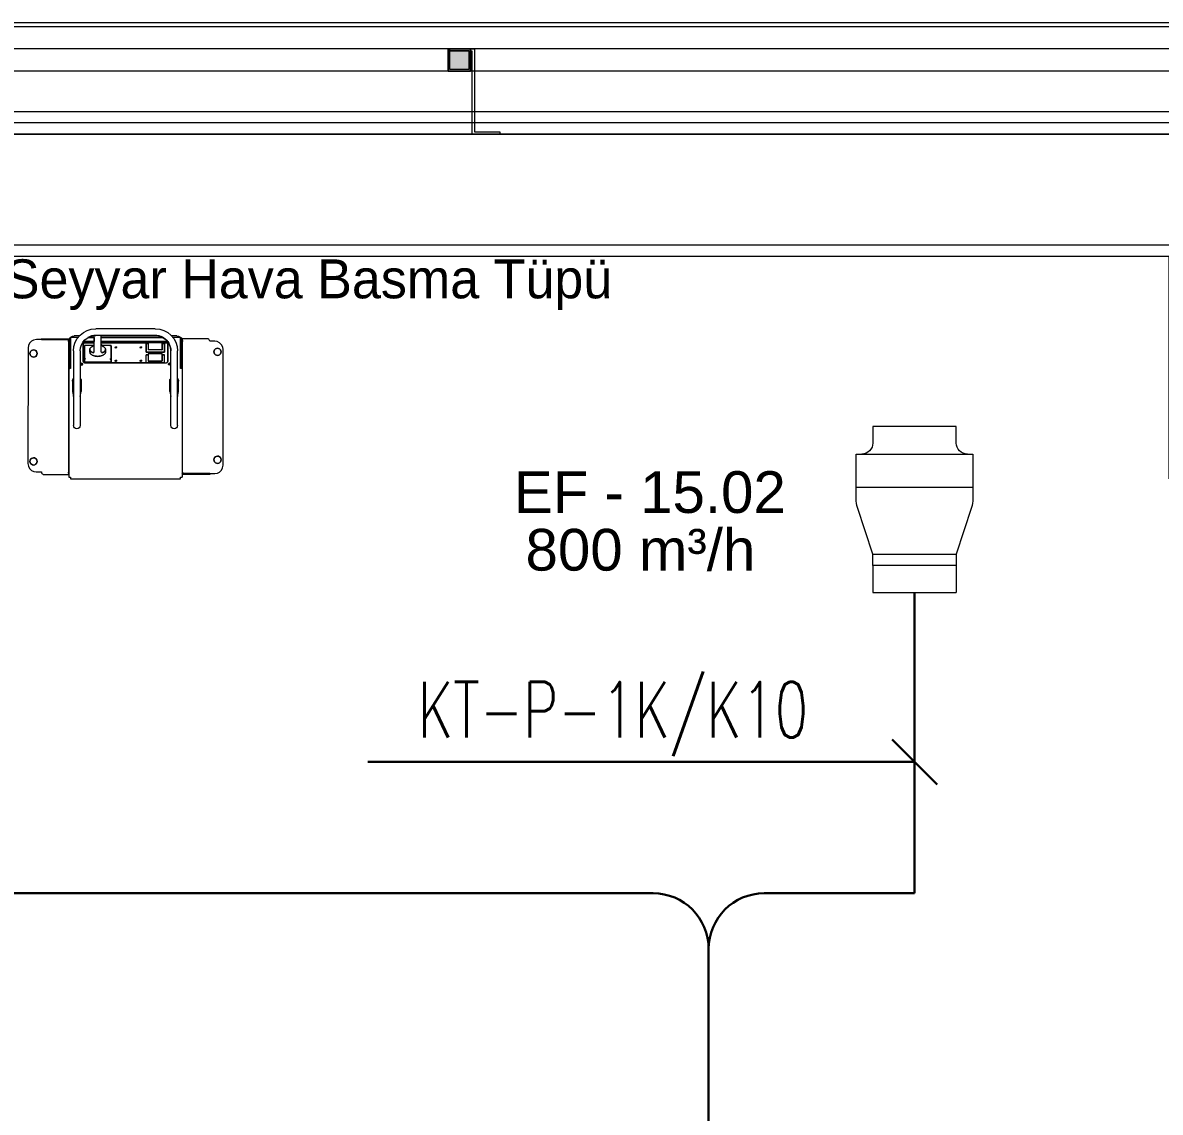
# Model space of a CAD drawing. Extents: x -9058 to 11890, y 0 to 4205.
# Drawn here: x 2581.9 to 2786.5, y 3610 to 3805.9 of the extents above; entities that cross this region are included whole.
import ezdxf
from ezdxf.enums import TextEntityAlignment as Align

# ---------------------------------------------------------------- set-up
doc = ezdxf.new("R2010")
doc.units = 0
doc.header["$MEASUREMENT"] = 0
doc.layers.get('0').update_dxf_attribs({"color": 9, "lineweight": 9})
for name, color, linetype, lineweight in [('10', 9, 'Continuous', 9), ('CIHAZ02', 132, 'Continuous', 9), ('CIHAZ08', 90, 'Continuous', 9), ('E-KABLO', 7, 'Continuous', 30), ('E-YAZI', 7, 'Continuous', 30), ('EMME-MENFEZ-YAZI03', 10, 'Continuous', 9), ('M-TEFRIS2-015', 129, 'Continuous', 9), ('UFLEME-KANAL05', 171, 'Continuous', 9), ('UFLEME-MENFEZ- YAZI03', 130, 'Continuous', 9)]:
    doc.layers.add(name, color=color, linetype=linetype, lineweight=lineweight)
doc.styles.add('DFUZER', font='arial.ttf')
doc.styles.add('E-YAZI', font='txttw.shx')
doc.styles.add('MuuM_TEXT-STANDART', font='ARIALN.TTF')

# ---------------------------------------------------------------- blocks, each defined once
blk = doc.blocks.new('p-s-profil')
at = {"layer": '10'}
blk.add_lwpolyline([(9, 15.3), (4.6, 15.3), (4.6, 0.4), (0, 0.4), (0, 0), (5, 0), (5, 14.9), (9, 14.9), (9, 15.3)], dxfattribs=at)
blk.add_lwpolyline([(9, 15.3), (4.6, 15.3), (4.6, 0.4), (0, 0.4), (0, 0), (5, 0), (5, 14.9), (9, 14.9), (9, 15.3)], dxfattribs=at)
blk = doc.blocks.new('p-kutu_profil_40x40')
h = blk.add_hatch(color=256)
h.dxf.hatch_style = 1
h.paths.add_polyline_path([(0, 0), (4, 0), (4, 4), (0, 4)])
h = blk.add_hatch(color=255)
h.dxf.hatch_style = 1
h.paths.add_polyline_path([(0, 0), (4, 0), (4, 4), (0, 4)])
blk.add_lwpolyline([(0, 0), (4, 0), (4, 4), (0, 4)], close=True)
at = {"layer": '10'}
for points in [[(0, 4), (4, 4), (4, 0), (0, 0)], [(0, 4), (4, 4), (4, 0), (0, 0)], [(0, 0), (4, 0), (4, 4), (0, 4)], [(0.3, 3.7), (3.7, 3.7), (3.7, 0.3), (0.3, 0.3)], [(0.3, 3.7), (3.7, 3.7), (3.7, 0.3), (0.3, 0.3)]]:
    blk.add_lwpolyline(points, close=True, dxfattribs=at)
blk = doc.blocks.new('p-mekanik_arackabul_eleman2')
for p, q in [((-24.75, 26.24), (-24.67, 26.74)), ((-23.25, 27.74), (-2.45, 27.75)), ((-22.86, 26.96), (-22.9, 26.74)), ((-21.64, 26.53), (-21.6, 26.74)), ((-3.46, 26.96), (-3.5, 26.75)), ((-2.24, 26.54), (-2.2, 26.75)), ((-24.75, 25.35), (-24.9, 25.35)), ((-24.9, 25.35), (-24.9, 20.32)), ((-24.75, 25.57), (-24.75, 26.24)), ((-24.75, 25.38), (-24.75, 25.57)), ((-24.72, 20.4), (-24.75, 25.38)), ((-24.75, 25.34), (-24.75, 20.4)), ((-0.95, 26.25), (-0.95, 25.43)), ((-0.95, 25.43), (-0.95, 25.34)), ((-0.5, 24.9), (-0.5, 20.4)), ((-25.4, 18.49), (-25.4, 19.45)), ((-25.1, 20.1), (-19.54, 20.1)), ((-25.1, 18.74), (-25.1, 20.1)), ((-24.8, 20.4), (0, 20.4)), ((-24.8, 20.4), (-24.8, 20.2)), ((-24.8, 20.2), (-19.54, 20.2)), ((-24.4, 20.45), (-0.9, 20.45)), ((-22.7, 19.55), (-9.31, 19.55)), ((-19.54, 20.1), (-19.54, 20.4)), ((-17.3, 19.75), (-15.4, 19.75)), ((-15.4, 19.55), (-15.4, 19.75)), ((-15.4, 19.75), (-14.5, 19.55)), ((0, 20.4), (0, 20.1)), ((0, 20.1), (0.3, 20.1)), ((0.3, 20.1), (0.3, 0.3)), ((-25.1, 15.85), (-25.1, 16.99)), ((-24.41, 17.3), (-24.41, 15.85)), ((-24.24, 17.3), (-24.24, 15.85)), ((-24.16, 17.45), (-24.16, 15.85)), ((-20.82, 17.8), (-24.14, 17.8)), ((-23.69, 15.95), (-23.69, 17.51)), ((-23.59, 17.6), (-20.68, 17.6)), ((-22.48, 16.6), (-22.98, 16.6)), ((-22.7, 18.35), (-9.3, 18.35)), ((-20.68, 12.8), (-20.68, 17.6)), ((-20.55, 3.1), (-20.55, 17.3)), ((-20.31, 18.24), (-20.31, 18.16)), ((-20.28, 17.99), (-20.25, 17.95)), ((-17.3, 18.15), (-15.4, 18.15)), ((-15.4, 18.15), (-15.4, 18.35)), ((-14.5, 18.35), (-15.4, 18.15)), ((-26.7, 4.85), (-26.7, 15.55)), ((-25.5, 4.85), (-25.5, 15.55)), ((-22.57, 14.55), (-25.5, 14.55)), ((-22.57, 15.85), (-25.47, 15.85)), ((-25.4, 15.85), (-25.4, 16.25)), ((-25.4, 4.15), (-25.4, 14.55)), ((-25.1, 3.41), (-25.1, 14.55)), ((-24.41, 14.55), (-24.41, 3.1)), ((-24.24, 14.55), (-24.24, 3.1)), ((-24.16, 14.55), (-24.16, 6.1)), ((-23.69, 12.89), (-23.69, 14.45)), ((-23.59, 12.8), (-20.68, 12.8)), ((-22.48, 13.8), (-22.98, 13.8)), ((-24.04, 6.49), (-24.04, 6.1)), ((-22.46, 6.5), (-24.03, 6.5)), ((-22.46, 6.5), (-22.46, 3.2)), ((-20.55, 6.5), (-22.01, 6.5)), ((-22.01, 6.49), (-22.01, 6.1)), ((-24.24, 6.06), (-24.24, 6.05)), ((-24.24, 3.65), (-24.24, 6.05)), ((-24.19, 6.1), (-22.95, 6.1)), ((-22.92, 3.65), (-22.92, 6.05)), ((-22.21, 6.06), (-22.21, 6.05)), ((-22.21, 3.65), (-22.21, 6.05)), ((-22.16, 6.1), (-20.92, 6.1)), ((-20.9, 3.65), (-20.9, 6.05)), ((-24.19, 3.6), (-22.95, 3.6)), ((-24.16, 3.6), (-24.16, 2.95)), ((-24.14, 2.6), (-20.82, 2.6)), ((-23.98, 2.6), (-24.06, 2.62)), ((-24.04, 3.6), (-24.04, 3.21)), ((-22.46, 3.2), (-24.03, 3.2)), ((-9.3, 2.05), (-22.7, 2.05)), ((-22.16, 3.6), (-20.92, 3.6)), ((-22.01, 3.6), (-22.01, 3.21)), ((-20.55, 3.2), (-22.01, 3.2)), ((-20.31, 2.24), (-20.31, 2.16)), ((-15.4, 2.25), (-17.3, 2.25)), ((-15.4, 2.25), (-15.4, 2.05)), ((-15.4, 2.25), (-14.5, 2.05)), ((-25.4, 0.95), (-25.4, 1.91)), ((-25.1, 0.3), (-25.1, 1.66)), ((-19.54, 0.3), (-25.1, 0.3)), ((-24.9, -4.5), (-24.9, 0.08)), ((-24.8, 0.2), (-19.54, 0.2)), ((-24.8, 0), (-24.8, 0.2)), ((-24.8, 0), (0, 0)), ((-9.3, 0.85), (-22.7, 0.85)), ((-19.54, 0), (-19.54, 0.3)), ((-15.4, 0.65), (-17.3, 0.65)), ((-15.4, 0.85), (-15.4, 0.65)), ((-14.5, 0.85), (-15.4, 0.65)), ((-0.5, -4.95), (-0.5, 0)), ((0.3, 0.3), (0, 0.3)), ((0, 0.3), (0, 0)), ((-0.9, -0.05), (-24.4, -0.05)), ((-0.68, -0.02), (-0.65, -4.98)), ((-0.65, -4.94), (-0.65, -0.02)), ((-24.45, -5.03), (-24.45, -4.94)), ((-24.45, -5.85), (-24.45, -5.03)), ((-23.16, -6.14), (-23.2, -6.35)), ((-3.76, -6.13), (-3.8, -6.34)), ((-0.65, -5.84), (-0.73, -6.34)), ((-0.65, -4.95), (-0.5, -4.95)), ((-0.65, -4.98), (-0.65, -5.17)), ((-0.65, -5.17), (-0.65, -5.84)), ((-2.15, -7.34), (-22.95, -7.35)), ((-21.94, -6.56), (-21.9, -6.35)), ((-2.54, -6.56), (-2.5, -6.34))]:
    blk.add_line(p, q)
for points in [[(-24.67, 26.74), (-24.46, 27.12), (-24.13, 27.46), (-23.71, 27.67), (-23.25, 27.74)], [(-22.9, 26.74), (-22.87, 26.54), (-22.78, 26.36), (-22.63, 26.22), (-22.45, 26.13), (-22.25, 26.09), (-22.05, 26.13), (-21.87, 26.22), (-21.72, 26.36), (-21.64, 26.53)], [(-21.6, 26.74), (-21.63, 26.94), (-21.72, 27.13), (-21.87, 27.27), (-22.05, 27.36), (-22.25, 27.39), (-22.45, 27.36), (-22.63, 27.27), (-22.78, 27.13), (-22.86, 26.96)], [(-3.5, 26.75), (-3.47, 26.55), (-3.38, 26.37), (-3.23, 26.22), (-3.05, 26.13), (-2.85, 26.1), (-2.65, 26.13), (-2.47, 26.22), (-2.33, 26.37), (-2.24, 26.54)], [(-2.2, 26.75), (-2.23, 26.95), (-2.33, 27.13), (-2.47, 27.28), (-2.65, 27.37), (-2.85, 27.4), (-3.05, 27.37), (-3.23, 27.28), (-3.38, 27.13), (-3.46, 26.96)], [(-2.45, 27.75), (-1.99, 27.68), (-1.57, 27.46), (-1.24, 27.13), (-1.02, 26.71), (-0.95, 26.25)], [(-0.95, 25.34), (-0.81, 25.32), (-0.69, 25.26), (-0.59, 25.16), (-0.52, 25.04), (-0.5, 24.9)], [(-24.41, 17.3), (-24.4, 17.45), (-24.36, 17.59), (-24.3, 17.7), (-24.23, 17.78), (-24.14, 17.8)], [(-24.24, 17.3), (-24.23, 17.45), (-24.19, 17.59), (-24.13, 17.7)], [(-24.11, 17.73), (-24.14, 17.6), (-24.16, 17.45)], [(-24.13, 17.7), (-24.06, 17.78), (-23.98, 17.8)], [(-23.69, 17.51), (-23.68, 17.53), (-23.67, 17.56), (-23.65, 17.58), (-23.63, 17.6), (-23.59, 17.6)], [(-23.66, 17.4), (-23.68, 17.45), (-23.69, 17.5), (-23.69, 17.51)], [(-23.53, 16.15), (-23.46, 16.28), (-23.38, 16.39), (-23.28, 16.48), (-23.19, 16.55), (-23.09, 16.59), (-22.98, 16.6)], [(-22.98, 16.6), (-22.88, 16.59), (-22.78, 16.55), (-22.68, 16.48), (-22.59, 16.39), (-22.51, 16.28), (-22.43, 16.15)], [(-22.48, 16.6), (-22.36, 16.58), (-22.24, 16.53), (-22.14, 16.45), (-22.04, 16.33), (-21.95, 16.19), (-21.87, 16.02), (-21.81, 15.84), (-21.76, 15.63), (-21.74, 15.42)], [(-21.3, 17.4), (-21.26, 17.45), (-21.22, 17.5), (-21.18, 17.53), (-21.14, 17.56), (-21.1, 17.58), (-21.06, 17.6), (-21.02, 17.6)], [(-20.82, 17.8), (-20.74, 17.78), (-20.66, 17.7), (-20.6, 17.59), (-20.56, 17.45), (-20.55, 17.3)], [(-20.47, 18.35), (-20.49, 18.31), (-20.5, 18.2)], [(-20.5, 18.2), (-20.49, 18.09), (-20.45, 17.99), (-20.4, 17.92), (-20.34, 17.9)], [(-20.34, 17.9), (-20.28, 17.92), (-20.22, 17.99), (-20.19, 18.09), (-20.18, 18.2)], [(-20.3, 18.35), (-20.32, 18.31), (-20.33, 18.2)], [(-20.33, 18.2), (-20.32, 18.09), (-20.28, 17.99)], [(-20.29, 18.35), (-20.3, 18.31), (-20.31, 18.24)], [(-20.31, 18.16), (-20.3, 18.09), (-20.28, 18.02), (-20.25, 17.97), (-20.24, 17.96)], [(-20.18, 18.2), (-20.19, 18.31), (-20.2, 18.35)], [(-23.53, 16.15), (-23.58, 16.08), (-23.62, 16.01), (-23.68, 15.96), (-23.73, 15.91), (-23.79, 15.88), (-23.85, 15.86), (-23.9, 15.85)], [(-23.53, 14.25), (-23.58, 14.32), (-23.62, 14.39), (-23.68, 14.44), (-23.73, 14.49), (-23.79, 14.52), (-23.85, 14.54), (-23.9, 14.55)], [(-22.43, 16.15), (-22.41, 16.08), (-22.4, 16.01), (-22.41, 15.96), (-22.44, 15.91), (-22.47, 15.88), (-22.52, 15.86), (-22.57, 15.85)], [(-22.43, 14.25), (-22.41, 14.32), (-22.4, 14.39), (-22.41, 14.44), (-22.44, 14.49), (-22.47, 14.52), (-22.52, 14.54), (-22.57, 14.55)], [(-21.74, 15.42), (-21.73, 15.2), (-21.74, 14.98), (-21.76, 14.77), (-21.81, 14.56), (-21.87, 14.38), (-21.95, 14.21), (-22.04, 14.07), (-22.14, 13.95), (-22.24, 13.87)], [(-23.66, 13), (-23.68, 12.95), (-23.69, 12.9), (-23.69, 12.89)], [(-23.69, 12.89), (-23.68, 12.87), (-23.67, 12.84), (-23.65, 12.82), (-23.63, 12.8), (-23.59, 12.8)], [(-22.98, 13.8), (-23.09, 13.81), (-23.19, 13.85), (-23.28, 13.92), (-23.38, 14.01), (-23.46, 14.12), (-23.53, 14.25)], [(-22.43, 14.25), (-22.51, 14.12), (-22.59, 14.01), (-22.68, 13.92), (-22.78, 13.85), (-22.88, 13.81), (-22.98, 13.8)], [(-22.24, 13.87), (-22.36, 13.82), (-22.48, 13.8)], [(-21.3, 13), (-21.26, 12.95), (-21.22, 12.9), (-21.18, 12.87), (-21.14, 12.84), (-21.1, 12.82), (-21.06, 12.8), (-21.02, 12.8)], [(-23.35, 12.08), (-23.36, 12.08), (-23.39, 12.06), (-23.4, 12.03), (-23.42, 11.99), (-23.42, 11.95)], [(-23.42, 11.95), (-23.42, 11.91), (-23.4, 11.87), (-23.39, 11.84), (-23.36, 11.82), (-23.35, 11.82)], [(-23.28, 11.95), (-23.29, 11.99), (-23.3, 12.03), (-23.32, 12.06), (-23.34, 12.08), (-23.35, 12.08)], [(-23.35, 11.82), (-23.34, 11.82), (-23.32, 11.84), (-23.3, 11.87), (-23.29, 11.91), (-23.28, 11.95)], [(-20.94, 12.08), (-20.95, 12.08), (-20.97, 12.06), (-20.99, 12.03), (-21, 11.99), (-21.01, 11.95)], [(-21.01, 11.95), (-21, 11.91), (-20.99, 11.87), (-20.97, 11.84), (-20.95, 11.82), (-20.94, 11.82)], [(-20.87, 11.95), (-20.87, 11.99), (-20.88, 12.03), (-20.9, 12.06), (-20.93, 12.08), (-20.94, 12.08)], [(-20.94, 11.82), (-20.93, 11.82), (-20.9, 11.84), (-20.88, 11.87), (-20.87, 11.91), (-20.87, 11.95)], [(-24.03, 6.5), (-24.04, 6.5), (-24.04, 6.5), (-24.04, 6.49), (-24.04, 6.49)], [(-24.04, 6.49), (-24.04, 6.49), (-24.04, 6.48)], [(-23.35, 7.58), (-23.36, 7.58), (-23.39, 7.56), (-23.4, 7.53), (-23.42, 7.49), (-23.42, 7.45)], [(-23.42, 7.45), (-23.42, 7.41), (-23.4, 7.37), (-23.39, 7.34), (-23.36, 7.32), (-23.35, 7.32)], [(-23.28, 7.45), (-23.29, 7.49), (-23.3, 7.53), (-23.32, 7.56), (-23.34, 7.58), (-23.35, 7.58)], [(-23.35, 7.32), (-23.34, 7.32), (-23.32, 7.34), (-23.3, 7.37), (-23.29, 7.41), (-23.28, 7.45)], [(-22.69, 6.5), (-22.7, 6.5), (-22.7, 6.5), (-22.71, 6.49), (-22.72, 6.49), (-22.72, 6.48)], [(-22.01, 6.5), (-22.01, 6.5), (-22.01, 6.5), (-22.01, 6.49), (-22.01, 6.49)], [(-22.01, 6.49), (-22.01, 6.49), (-22.01, 6.48)], [(-20.94, 7.58), (-20.95, 7.58), (-20.97, 7.56), (-20.99, 7.53), (-21, 7.49), (-21.01, 7.45)], [(-21.01, 7.45), (-21, 7.41), (-20.99, 7.37), (-20.97, 7.34), (-20.95, 7.32), (-20.94, 7.32)], [(-20.87, 7.45), (-20.87, 7.49), (-20.88, 7.53), (-20.9, 7.56), (-20.93, 7.58), (-20.94, 7.58)], [(-20.94, 7.32), (-20.93, 7.32), (-20.9, 7.34), (-20.88, 7.37), (-20.87, 7.41), (-20.87, 7.45)], [(-20.66, 6.5), (-20.67, 6.5), (-20.68, 6.5), (-20.68, 6.49), (-20.69, 6.49), (-20.69, 6.48)], [(-24.19, 6.1), (-24.2, 6.1), (-24.21, 6.09), (-24.22, 6.08), (-24.23, 6.07), (-24.24, 6.06)], [(-22.95, 6.1), (-22.94, 6.1), (-22.93, 6.09), (-22.93, 6.08), (-22.92, 6.07), (-22.92, 6.05)], [(-22.16, 6.1), (-22.17, 6.1), (-22.19, 6.09), (-22.2, 6.08), (-22.21, 6.07), (-22.21, 6.06)], [(-20.92, 6.1), (-20.91, 6.1), (-20.91, 6.09), (-20.9, 6.08), (-20.9, 6.07), (-20.9, 6.05)], [(-24.14, 2.6), (-24.23, 2.62), (-24.3, 2.7), (-24.36, 2.81), (-24.4, 2.95), (-24.41, 3.1)], [(-24.19, 3.6), (-24.2, 3.6), (-24.21, 3.61), (-24.22, 3.62), (-24.23, 3.63), (-24.24, 3.64), (-24.24, 3.65)], [(-24.06, 2.62), (-24.13, 2.7), (-24.19, 2.81), (-24.23, 2.95), (-24.24, 3.1)], [(-24.16, 2.95), (-24.14, 2.8), (-24.11, 2.67)], [(-24.04, 3.21), (-24.04, 3.21), (-24.04, 3.22)], [(-24.03, 3.2), (-24.04, 3.2), (-24.04, 3.2), (-24.04, 3.21), (-24.04, 3.21)], [(-22.92, 3.65), (-22.92, 3.63), (-22.93, 3.62), (-22.93, 3.61), (-22.94, 3.6), (-22.95, 3.6)], [(-22.69, 3.2), (-22.7, 3.2), (-22.7, 3.2), (-22.71, 3.21), (-22.72, 3.21), (-22.72, 3.22)], [(-22.16, 3.6), (-22.17, 3.6), (-22.19, 3.61), (-22.2, 3.62), (-22.21, 3.63), (-22.21, 3.64), (-22.21, 3.65)], [(-22.01, 3.21), (-22.01, 3.21), (-22.01, 3.22)], [(-22.01, 3.2), (-22.01, 3.2), (-22.01, 3.2), (-22.01, 3.21), (-22.01, 3.21)], [(-20.9, 3.65), (-20.9, 3.63), (-20.9, 3.62), (-20.91, 3.61), (-20.91, 3.6), (-20.92, 3.6)], [(-20.55, 3.1), (-20.56, 2.95), (-20.6, 2.81), (-20.66, 2.7), (-20.74, 2.62), (-20.82, 2.6)], [(-20.66, 3.2), (-20.67, 3.2), (-20.68, 3.2), (-20.68, 3.21), (-20.69, 3.21), (-20.69, 3.22)], [(-20.34, 2.5), (-20.4, 2.48), (-20.45, 2.41), (-20.49, 2.31), (-20.5, 2.2)], [(-20.5, 2.2), (-20.49, 2.09), (-20.47, 2.05)], [(-20.18, 2.2), (-20.19, 2.31), (-20.22, 2.41), (-20.28, 2.48), (-20.34, 2.5)], [(-20.25, 2.45), (-20.28, 2.41), (-20.32, 2.31), (-20.33, 2.2)], [(-20.33, 2.2), (-20.32, 2.09), (-20.3, 2.05)], [(-20.24, 2.44), (-20.25, 2.43), (-20.28, 2.38), (-20.3, 2.31), (-20.31, 2.24)], [(-20.31, 2.16), (-20.3, 2.09), (-20.29, 2.05)], [(-20.2, 2.05), (-20.19, 2.09), (-20.18, 2.2)], [(-24.45, -4.94), (-24.59, -4.92), (-24.71, -4.86), (-24.81, -4.76), (-24.88, -4.64), (-24.9, -4.5)], [(-22.95, -7.35), (-23.41, -7.28), (-23.83, -7.06), (-24.16, -6.73), (-24.38, -6.31), (-24.45, -5.85)], [(-21.9, -6.35), (-21.93, -6.15), (-22.02, -5.97), (-22.17, -5.82), (-22.35, -5.73), (-22.55, -5.7), (-22.75, -5.73), (-22.93, -5.82), (-23.08, -5.97), (-23.16, -6.14)], [(-2.5, -6.34), (-2.53, -6.14), (-2.62, -5.96), (-2.77, -5.82), (-2.95, -5.73), (-3.15, -5.69), (-3.35, -5.73), (-3.53, -5.82), (-3.67, -5.96), (-3.76, -6.13)], [(-23.2, -6.35), (-23.17, -6.55), (-23.08, -6.73), (-22.93, -6.88), (-22.75, -6.97), (-22.55, -7), (-22.35, -6.97), (-22.17, -6.88), (-22.02, -6.73), (-21.94, -6.56)], [(-3.8, -6.34), (-3.77, -6.54), (-3.67, -6.73), (-3.53, -6.87), (-3.35, -6.96), (-3.15, -6.99), (-2.95, -6.96), (-2.77, -6.87), (-2.62, -6.73), (-2.54, -6.56)], [(-0.73, -6.34), (-0.94, -6.72), (-1.27, -7.06), (-1.69, -7.27), (-2.15, -7.34)]]:
    blk.add_lwpolyline(points)
for points in [[(-22.86, 26.96), (-22.78, 27.13), (-22.63, 27.27), (-22.45, 27.36), (-22.25, 27.39), (-22.05, 27.36), (-21.87, 27.27), (-21.72, 27.13), (-21.63, 26.94), (-21.6, 26.74), (-21.64, 26.53), (-21.72, 26.36), (-21.87, 26.22), (-22.05, 26.13), (-22.25, 26.09), (-22.45, 26.13), (-22.63, 26.22), (-22.78, 26.36), (-22.87, 26.54), (-22.9, 26.74)], [(-3.5, 26.75), (-3.46, 26.96), (-3.38, 27.13), (-3.23, 27.28), (-3.05, 27.37), (-2.85, 27.4), (-2.65, 27.37), (-2.47, 27.28), (-2.33, 27.13), (-2.23, 26.95), (-2.2, 26.75), (-2.24, 26.54), (-2.33, 26.37), (-2.47, 26.22), (-2.65, 26.13), (-2.85, 26.1), (-3.05, 26.13), (-3.23, 26.22), (-3.38, 26.37), (-3.47, 26.55)], [(-24.06, 17.78), (-24.13, 17.7), (-24.22, 17.53), (-24.23, 17.45), (-24.17, 17.67), (-24.11, 17.73), (-24.1, 17.77), (-24.1, 17.76)], [(-23.59, 17.6), (-20.68, 17.6), (-20.68, 12.8), (-23.68, 12.8), (-23.69, 12.92), (-23.69, 12.93), (-23.69, 14.45), (-23.73, 14.49), (-23.82, 14.54), (-23.85, 14.54), (-23.73, 14.5), (-23.6, 14.36), (-23.53, 14.25), (-23.46, 14.12), (-23.38, 14.01), (-23.28, 13.92), (-23.19, 13.85), (-23.09, 13.81), (-22.98, 13.8), (-22.88, 13.81), (-22.78, 13.85), (-22.68, 13.92), (-22.59, 14.01), (-22.51, 14.12), (-22.43, 14.25), (-22.41, 14.32), (-22.4, 14.39), (-22.41, 14.44), (-22.46, 14.54), (-22.52, 14.54), (-22.42, 14.5), (-22.39, 14.36), (-22.43, 14.25), (-22.54, 14.05), (-22.73, 13.87), (-22.91, 13.8), (-22.48, 13.8), (-22.36, 13.82), (-22.24, 13.87), (-22.14, 13.95), (-22.04, 14.07), (-21.95, 14.21), (-21.87, 14.38), (-21.81, 14.56), (-21.76, 14.77), (-21.74, 14.98), (-21.73, 15.2), (-21.74, 15.42), (-21.76, 15.63), (-21.81, 15.84), (-21.87, 16.02), (-21.95, 16.19), (-22.04, 16.33), (-22.14, 16.45), (-22.24, 16.53), (-22.36, 16.58), (-22.48, 16.6), (-22.91, 16.6), (-22.73, 16.53), (-22.54, 16.35), (-22.41, 16.11), (-22.39, 15.95), (-22.44, 15.91), (-22.41, 15.96), (-22.4, 16.01), (-22.41, 16.08), (-22.43, 16.15), (-22.51, 16.28), (-22.59, 16.39), (-22.68, 16.48), (-22.78, 16.55), (-22.88, 16.59), (-22.98, 16.6), (-23.09, 16.59), (-23.19, 16.55), (-23.28, 16.48), (-23.38, 16.39), (-23.46, 16.28), (-23.53, 16.15), (-23.6, 16.04), (-23.73, 15.9), (-23.79, 15.88), (-23.73, 15.91), (-23.69, 15.95), (-23.69, 17.59)], [(-21.14, 17.56), (-21.18, 17.53), (-21.25, 17.48), (-21.26, 17.45), (-21.19, 17.54)], [(-20.31, 18.24), (-20.31, 18.16), (-20.3, 18.09), (-20.28, 18.02), (-20.25, 17.97), (-20.24, 17.96), (-20.22, 17.99), (-20.19, 18.09), (-20.17, 18.26), (-20.19, 18.31), (-20.17, 18.14), (-20.24, 17.94), (-20.37, 17.89), (-20.48, 18.02), (-20.49, 18.09), (-20.45, 17.99), (-20.4, 17.92), (-20.34, 17.9), (-20.28, 17.92), (-20.26, 17.94), (-20.34, 18.14), (-20.32, 18.31), (-20.29, 18.38)], [(-20.47, 18.35), (-20.48, 18.35), (-20.49, 18.31)], [(-21.22, 12.9), (-21.14, 12.83), (-21.1, 12.82), (-21.19, 12.86)], [(-23.26, 11.98), (-23.3, 11.87), (-23.35, 11.78), (-23.44, 11.92), (-23.4, 12.03), (-23.35, 12.12)], [(-20.94, 11.78), (-21.03, 11.92), (-20.99, 12.03), (-20.94, 12.12), (-20.85, 11.98), (-20.88, 11.87)], [(-24.24, 3.6), (-24.24, 3.6), (-24.24, 3.65), (-24.24, 3.64), (-24.23, 3.63), (-24.22, 3.62), (-24.21, 3.61), (-24.2, 3.6), (-24.19, 3.6), (-22.95, 3.6), (-22.94, 3.6), (-22.93, 3.61), (-22.93, 3.62), (-22.92, 3.64), (-22.92, 3.65), (-22.93, 3.6), (-24.04, 3.6), (-24.04, 3.21), (-24.04, 3.2), (-24.04, 3.2), (-24.03, 3.2), (-22.46, 3.2), (-22.46, 6.5), (-24.03, 6.5), (-24.04, 6.5), (-24.04, 6.49), (-24.04, 6.49), (-24.04, 6.5), (-22.46, 6.5), (-22.46, 3.2), (-24.04, 3.2), (-24.04, 3.6), (-24.16, 3.6), (-24.16, 3.56), (-24.24, 3.63)], [(-24.16, 6.1), (-24.16, 6.14), (-24.2, 6.1)], [(-23.26, 7.48), (-23.3, 7.37), (-23.35, 7.28), (-23.44, 7.42), (-23.4, 7.53), (-23.35, 7.62)], [(-22.01, 6.5), (-22.01, 6.5), (-22.01, 6.5), (-22.01, 6.49), (-22.01, 6.49), (-22.01, 6.1), (-20.9, 6.1), (-20.9, 3.6), (-22.01, 3.6), (-22.01, 3.21), (-22.01, 3.2), (-22.01, 3.2), (-22.01, 3.2), (-22.01, 3.2), (-22.01, 3.6), (-22.21, 3.6), (-22.21, 6.1), (-22.01, 6.1), (-22.01, 6.49), (-22.01, 6.5)], [(-20.85, 7.48), (-20.88, 7.37), (-20.94, 7.28), (-21.03, 7.42), (-20.99, 7.53), (-20.94, 7.62)], [(-24.1, 2.64), (-24.06, 2.62), (-24.11, 2.67)], [(-20.4, 2.48), (-20.45, 2.41), (-20.49, 2.31), (-20.5, 2.14), (-20.49, 2.09), (-20.5, 2.26), (-20.43, 2.46)], [(-20.24, 2.44), (-20.25, 2.45), (-20.26, 2.44), (-20.28, 2.38)], [(-22.55, -5.7), (-22.35, -5.73), (-22.17, -5.82), (-22.02, -5.97), (-21.93, -6.15), (-21.9, -6.35), (-21.94, -6.56), (-22.02, -6.73), (-22.17, -6.88), (-22.35, -6.97), (-22.55, -7), (-22.75, -6.97), (-22.93, -6.88), (-23.08, -6.73), (-23.17, -6.55), (-23.2, -6.35), (-23.16, -6.14), (-23.08, -5.97), (-22.93, -5.82), (-22.75, -5.73)], [(-3.53, -5.82), (-3.35, -5.73), (-3.15, -5.69), (-2.95, -5.73), (-2.77, -5.82), (-2.62, -5.96), (-2.53, -6.14), (-2.5, -6.34), (-2.54, -6.56), (-2.62, -6.73), (-2.77, -6.87), (-2.95, -6.96), (-3.15, -6.99), (-3.35, -6.96), (-3.53, -6.87), (-3.67, -6.73), (-3.77, -6.54), (-3.8, -6.34), (-3.76, -6.13), (-3.67, -5.96)]]:
    blk.add_lwpolyline(points, close=True)
for points in [[(-24.75, 25.31), (-24.72, 20.4, -0.082209), (-24.4, 20.45), (-24.4, 20.45), (-19.54, 20.45), (-19.54, 20.2), (-24.8, 20.2), (-24.8, 20.4), (-24.75, 25.34)], [(-17.83, 19.55, -0.182676), (-17.3, 19.75), (-17.3, 19.75), (-15.4, 19.75), (-14.5, 19.55)], [(-25.1, 16.99), (-25.1, 15.85), (-24.41, 15.85), (-24.41, 17.3), (-24.39, 17.53), (-24.27, 17.76), (-24.14, 17.8), (-20.76, 17.8), (-20.62, 17.67), (-20.56, 17.45), (-20.55, 17.3), (-20.55, 3.1), (-20.57, 2.86), (-20.69, 2.64), (-20.82, 2.6), (-24.2, 2.6), (-24.34, 2.73), (-24.4, 2.95), (-24.41, 3.1), (-24.41, 14.55), (-25.1, 14.55), (-25.1, 3.41, 0.263265), (-22.7, 2.05), (-22.7, 2.05, -0.414214), (-25.5, 4.85), (-25.5, 15.55, -0.136106)], [(-14.5, 0.85), (-15.4, 0.65), (-15.4, 0.85), (-17.83, 0.85, 0.182676), (-17.3, 0.65), (-17.3, 0.65, -0.182676), (-17.83, 0.85)], [(-0.65, -0.02), (-0.65, -4.91), (-0.68, -0.02, -0.056099), (-0.9, -0.05), (-0.9, -0.05, 0.063254)]]:
    blk.add_lwpolyline(points, format="xyb", close=True)
for centre, radius, start, end in [((-22.7, 15.55), 4, 90, 180), ((-24.4, 19.45), 1, 113.7864, 180), ((-24.4, 19.45), 1, 90, 107.3759), ((-17.3, 18.95), 0.8, 90, 131.3797), ((-9.3, 18.95), 0.6, 270, 90), ((-0.9, 19.45), 1, 72.6241, 90), ((-22.7, 15.55), 2.8, 90, 180), ((-17.3, 18.95), 0.8, 228.5483, 270), ((-22.7, 4.85), 4, 180, 270), ((-22.7, 4.85), 2.8, 180, 270), ((-17.3, 1.45), 0.8, 90, 131.4517), ((-9.3, 1.45), 0.6, 270, 90), ((-24.4, 0.95), 1, 180, 246.2136), ((-17.3, 1.45), 0.8, 228.5483, 270), ((-24.4, 0.95), 1, 252.6241, 270), ((-0.9, 0.95), 1, 270, 287.3759)]:
    blk.add_arc(centre, radius, start, end)

msp = doc.modelspace()

# ---------------------------------------------------------------- linework, layer by layer
at = {"layer": 'CIHAZ02'}
for p, q in [((2752.78, 3722.32), (2731.78, 3722.32)), ((2734.78, 3710.32), (2749.78, 3710.32))]:
    msp.add_line(p, q, dxfattribs=at)
at = {"layer": 'CIHAZ08'}
msp.add_lwpolyline([(2752.53, 3718.74), (2749.78, 3710.32), (2749.78, 3708.32), (2734.78, 3708.32), (2734.78, 3710.32), (2732.02, 3718.74, -0.079177), (2731.78, 3720.29), (2731.78, 3728.32), (2752.78, 3728.32), (2752.78, 3720.29, -0.079177)], format="xyb", close=True, dxfattribs=at)
at = {"layer": 'E-KABLO', "color": 6, "ltscale": 40}
for p, q in [((2742.28, 3703.43), (2742.28, 3649.39)), ((2695.24, 3649.39), (1851.37, 3649.39)), ((2715.24, 3649.39), (2742.28, 3649.39)), ((2705.24, 3117.4), (2705.24, 3639.39))]:
    msp.add_line(p, q, dxfattribs=at)
for centre, start, end in [((2695.24, 3639.39), 0, 90), ((2715.24, 3639.39), 90, 180)]:
    msp.add_arc(centre, 10, start, end, dxfattribs=at)
at = {"layer": 'E-YAZI'}
for p, q in [((2738.24, 3677.03), (2746.32, 3668.95)), ((2643.95, 3672.99), (2742.28, 3672.99))]:
    msp.add_line(p, q, dxfattribs=at)
at = {"layer": 'M-TEFRIS2-015'}
for points in [[(2975.06, 3805.87), (2230.06, 3805.87)], [(2975.06, 3805.17), (2230.06, 3805.17)], [(2975.06, 3801.17), (2229.46, 3801.17)], [(2975.06, 3797.17), (2229.46, 3797.17)], [(2975.66, 3789.87), (2475.06, 3789.87)], [(2975.66, 3787.87), (2475.06, 3787.87)], [(2971.06, 3785.87), (2476.72, 3785.87)], [(2535.06, 3785.87), (2981.06, 3785.87), (2981.06, 3765.87), (2805.06, 3765.87), (2805.06, 3725.87), (2790.06, 3725.87), (2790.06, 3765.87), (2535.06, 3765.87), (2535.06, 3785.87)], [(2983.06, 3785.87), (2983.06, 3763.87), (2807.06, 3763.87), (2807.06, 3723.87), (2788.06, 3723.87), (2788.06, 3763.87), (2537.06, 3763.87)]]:
    msp.add_lwpolyline(points, dxfattribs=at)
at = {"layer": 'UFLEME-KANAL05'}
for p, q in [((2734.78, 3708.32), (2734.78, 3703.43)), ((2749.78, 3708.32), (2749.78, 3703.43))]:
    msp.add_line(p, q, dxfattribs=at)
at = {"layer": 'UFLEME-MENFEZ- YAZI03'}
for p, q in [((2749.78, 3733.32), (2734.78, 3733.32)), ((2734.78, 3703.43), (2749.78, 3703.43))]:
    msp.add_line(p, q, dxfattribs=at)
msp.add_lwpolyline([(2751.78, 3728.32, -0.414214), (2749.78, 3730.32), (2749.78, 3733.32), (2734.78, 3733.32), (2734.78, 3730.32, -0.414214), (2732.78, 3728.32)], format="xyb", dxfattribs=at)

# ---------------------------------------------------------------- block references
at = {"layer": 'M-TEFRIS2-015'}
msp.add_blockref('p-kutu_profil_40x40', (2658.41, 3797.17), dxfattribs=at)
at = {"layer": 'M-TEFRIS2-015', "xscale": -1}
msp.add_blockref('p-s-profil', (2667.71, 3785.87), dxfattribs=at)
at = {"layer": 'M-TEFRIS2-015', "xscale": -1, "rotation": 90}
msp.add_blockref('p-mekanik_arackabul_eleman2', (2610.55, 3724.17), dxfattribs=at)

# ---------------------------------------------------------------- texts
at = {"layer": 'E-KABLO', "color": 3, "linetype": 'Continuous', "style": 'E-YAZI', "width": 0.7}
msp.add_text('KT-P-1K/K10', height=10, dxfattribs=at).set_placement((2652.96, 3677.37))
at = {"layer": 'EMME-MENFEZ-YAZI03', "style": 'DFUZER'}
for s, p in [('EF - 15.02', (2694.67, 3721.51)), ('800 m³/h', (2692.97, 3711.29))]:
    msp.add_text(s, height=7.5, dxfattribs=at).set_placement(p, align=Align.MIDDLE)
at = {"layer": 'M-TEFRIS2-015', "insert": (2558.36, 3763.34), "char_height": 7, "width": 409.8824, "attachment_point": 1, "style": 'MuuM_TEXT-STANDART'}
msp.add_mtext('{\\fCentury Gothic|b0|i0|c162|p34;Blitz \\fCentury Gothic|b0|i0|c0|p34;Seyyar Hava Basma Tüpü}', dxfattribs=at)

doc.saveas('drawing.dxf')
